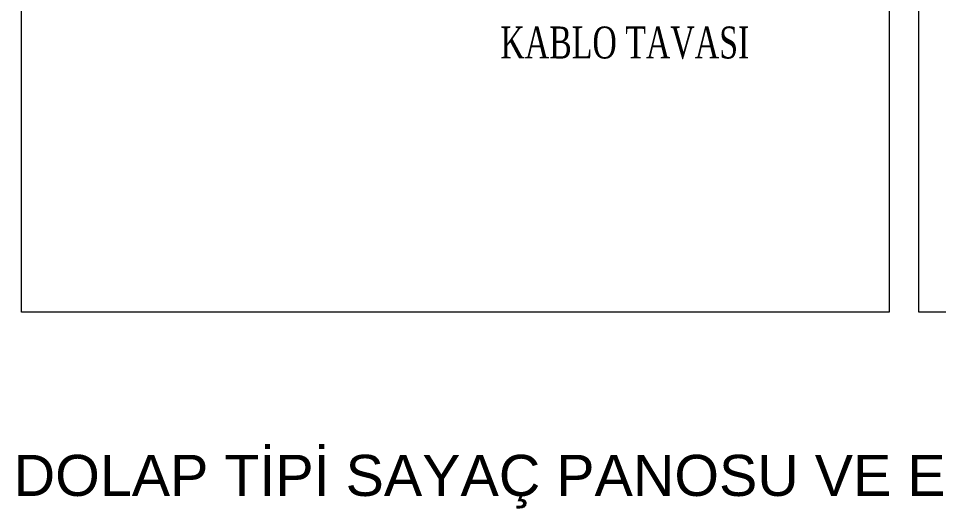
# Model space of a CAD drawing. Header units: millimetres. Extents: x -1335 to 33749, y 2338 to 5277.
# Drawn here: x 32295.3 to 32770.1, y 4018.2 to 4271.2 of the extents above; entities that cross this region are included whole.
import ezdxf

# ---------------------------------------------------------------- set-up
doc = ezdxf.new("R2010")
doc.units = ezdxf.units.MM
doc.layers.add('HAT', color=3, linetype='Continuous', lineweight=20)
doc.layers.add('SEMBOL', color=51, linetype='Continuous', lineweight=0)
doc.styles.add('1', font='times.ttf')
doc.styles.add('WMF-Arial0', font='arial.ttf')

msp = doc.modelspace()

# ---------------------------------------------------------------- linework, layer by layer
at = {"layer": 'HAT', "color": 2, "linetype": 'ByBlock'}
for p, q in [((32296.94, 4119.53), (32296.94, 4739.86)), ((32744.57, 4739.86), (32744.57, 4119.53)), ((32759.78, 4119.53), (32759.78, 4739.86)), ((32744.57, 4119.53), (32296.94, 4119.53)), ((33301.13, 4119.53), (32759.78, 4119.53))]:
    msp.add_line(p, q, dxfattribs=at)

# ---------------------------------------------------------------- texts
at = {"color": 7, "lineweight": 0, "style": 'WMF-Arial0'}
msp.add_text('DOLAP TİPİ SAYAÇ PANOSU VE ENERJİ ODASININ ASGARİ ÖLÇÜLERİ VE AZAMİ SAYAÇ ADETLERİ', height=21.2122, dxfattribs=at).set_placement((32292.88, 4024.71))
at = {"layer": 'SEMBOL', "style": '1', "width": 0.7}
msp.add_text('KABLO TAVASI', height=16.4997, dxfattribs=at).set_placement((32543.98, 4250.52))

doc.saveas('drawing.dxf')
